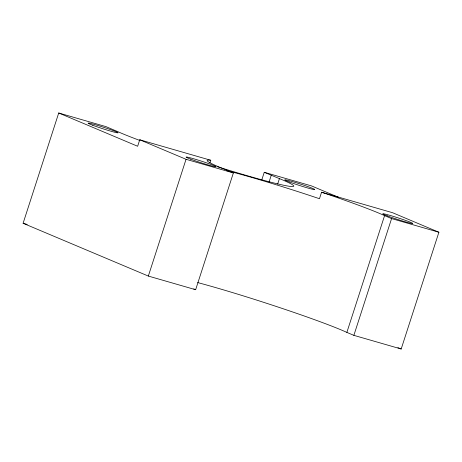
<?xml version="1.0" encoding="UTF-8"?>
<svg xmlns="http://www.w3.org/2000/svg" width="462" height="462" viewBox="0 0 462 462"><rect width="100%" height="100%" fill="white"/><g stroke="black" fill="none" stroke-linecap="round" stroke-linejoin="round"><path stroke-width="0.69" d="M209.927 162.861L210.764 160.268L210.262 160.193A96.933 5.07 17.9 0 0 226.368 169.999L233.368 172.95L195.651 289.714L148.337 276.068L23.1 223.273L58.72 112.994L106.041 126.646L121.662 133.322A96.933 5.07 17.9 0 0 139.489 140.338M210.764 160.268L139.738 139.778L137.641 146.263L58.72 112.994M148.337 276.068L186.047 159.298L139.738 139.778M261.815 179.816L264.252 172.286L311.573 185.932L338.762 197.395M269.04 182.086L271.252 175.237L264.252 172.286M277.656 184.095L279.423 178.615L271.252 175.237M197.655 282.571A96.933 5.07 17.9 0 1 346.864 332.403L353.869 335.354L401.183 349.006L438.9 232.242L392.59 212.716L321.564 192.232L319.467 198.718L309.165 195.282A96.933 5.07 17.9 0 0 226.524 170.542M346.864 332.403L384.58 215.638A96.933 5.07 17.9 0 0 323.1 192.741L321.564 192.232M353.869 335.354L391.58 218.59L384.58 215.638M186.047 159.298L233.368 172.95M391.58 218.59L438.9 232.242M23.1 223.273L27.218 224.457M279.423 178.615L281.243 179.354A96.933 5.07 17.9 0 1 217.677 166.811M397.874 347.609L401.183 349.006M193.745 288.912L195.651 289.714M92.579 125.19A15.702 0.82 17.9 0 0 117.562 132.842A15.702 0.82 17.9 0 0 99.22 125.883A15.702 0.82 17.9 0 0 92.579 125.19M289.241 181.924A15.702 0.82 17.9 0 0 314.224 189.576A15.702 0.82 17.9 0 0 295.882 182.617A15.702 0.82 17.9 0 0 289.241 181.924M190.558 159.124A15.702 0.82 17.9 0 0 215.54 166.776A15.702 0.82 17.9 0 0 197.199 159.817A15.702 0.82 17.9 0 0 190.558 159.124M387.22 215.858A15.702 0.82 17.9 0 0 412.202 223.51A15.702 0.82 17.9 0 0 393.861 216.551A15.702 0.82 17.9 0 0 387.22 215.858"/></g></svg>
